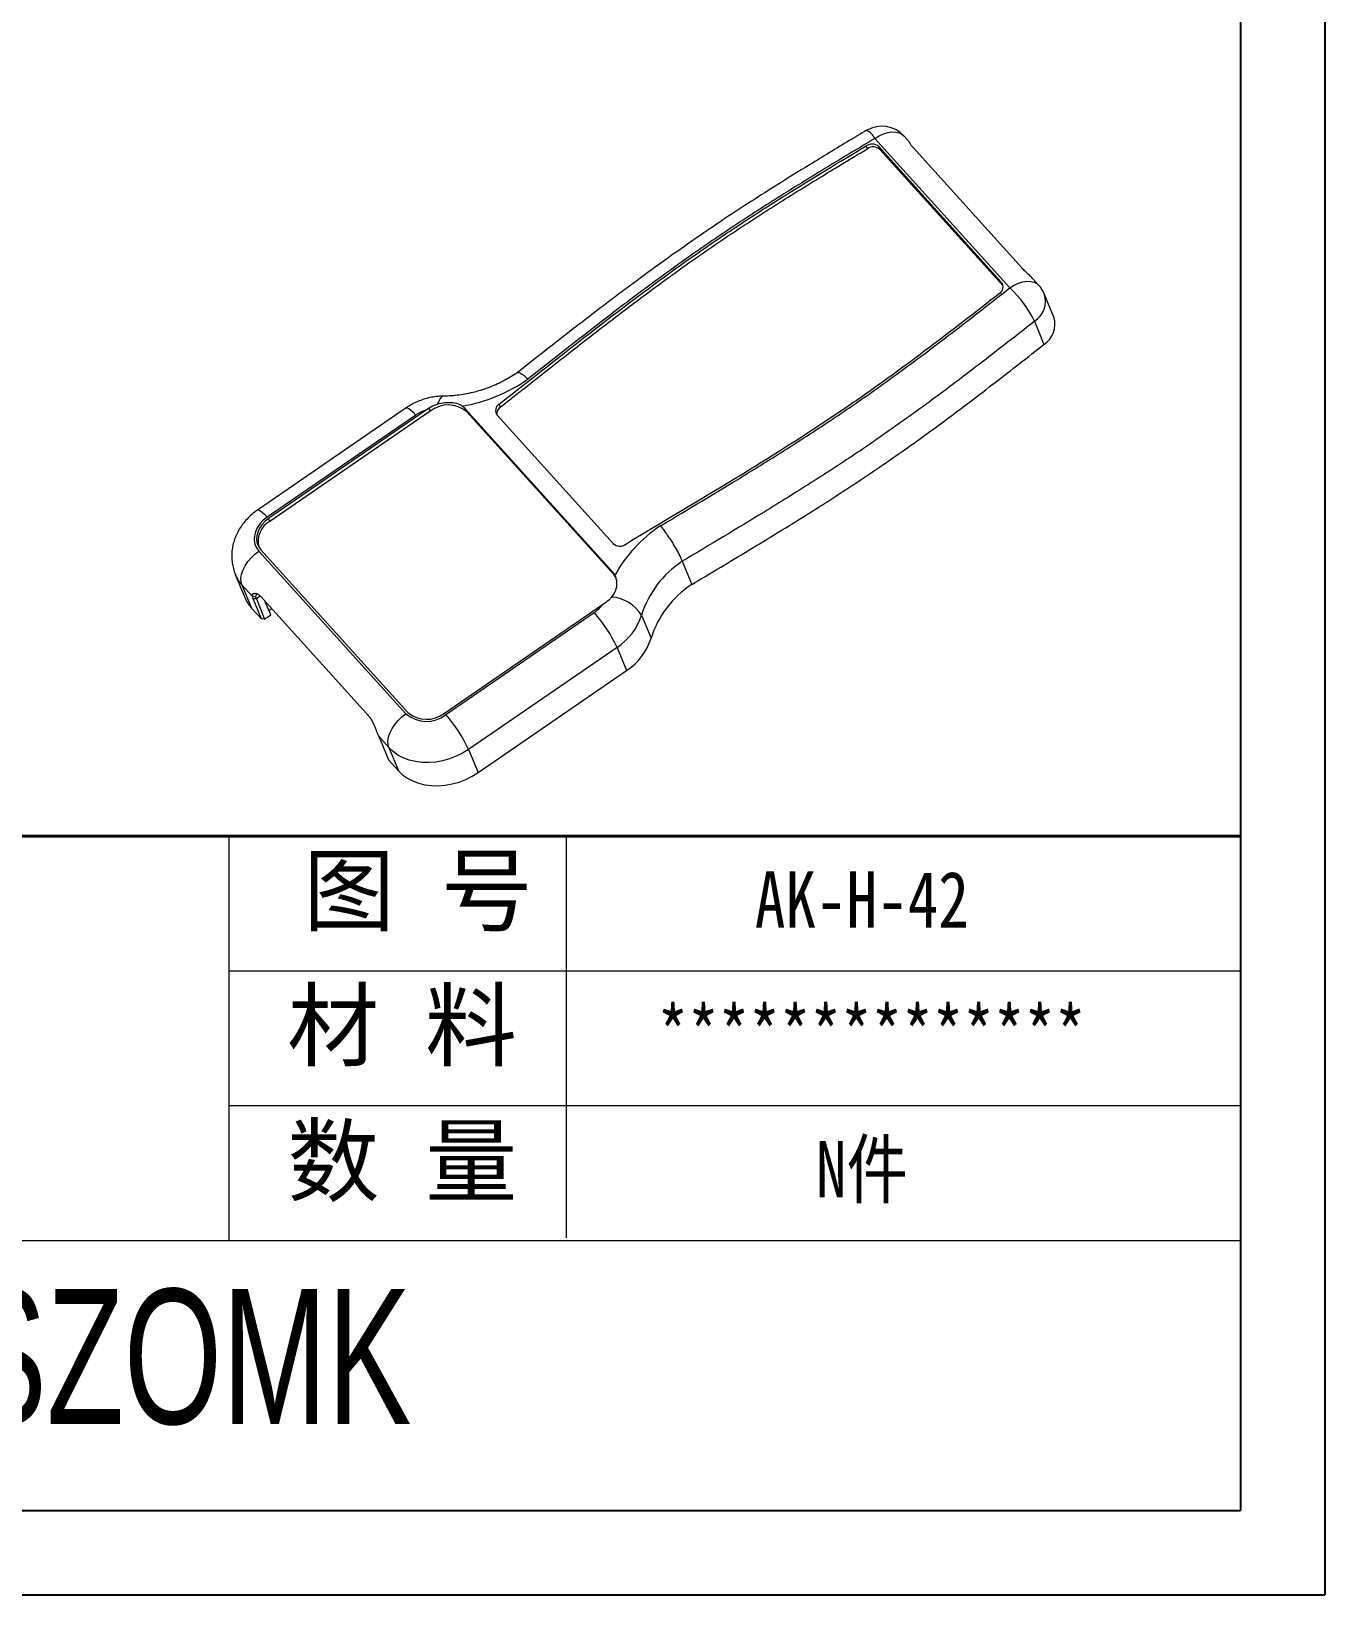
# Model space of a CAD drawing. Header units: inches. Extents: x 1209 to 3085, y 1126 to 1627.
# Drawn here: x 1735.5 to 1918.8, y 1125.7 to 1347.2 of the extents above; entities that cross this region are included whole.
import ezdxf

# ---------------------------------------------------------------- set-up
doc = ezdxf.new("R2010")
doc.units = ezdxf.units.IN
doc.header["$LTSCALE"] = 15
doc.layers.add('文字', color=81, linetype='Continuous')
doc.layers.add('粗实线', color=7, linetype='Continuous', lineweight=30)
doc.layers.add('细实线', color=3, linetype='Continuous', lineweight=9)
doc.styles.get("Standard").update_dxf_attribs({"font": 'txt', "bigfont": 'gbcbig.shx'})
doc.styles.add('宋体', font='', dxfattribs={"width": 0.8, "height": 3.5})
doc.styles.add('长仿宋', font='', dxfattribs={"width": 0.7, "height": 4})
doc.styles.get('宋体').set_extended_font_data('SimSun')
doc.styles.get('长仿宋').set_extended_font_data('SimSun')

msp = doc.modelspace()

# ---------------------------------------------------------------- linework, layer by layer
for p, q in [((1918.824, 1627.302), (1918.824, 1125.657)), ((1906.881, 1615.358), (1906.881, 1137.601)), ((1227.713, 1137.601), (1906.881, 1137.601)), ((1209.355, 1125.657), (1918.824, 1125.657))]:
    msp.add_line(p, q)
at = {"color": 7, "linetype": 'Continuous', "lineweight": 15}
for p, q in [((1874.187, 1310.863), (1855.06, 1332.037)), ((1860.025, 1331.469), (1859.188, 1332.395)), ((1854.014, 1330.581), (1853.845, 1330.99)), ((1873.044, 1311.618), (1855.635, 1330.89)), ((1855.803, 1330.48), (1855.635, 1330.89)), ((1873.213, 1311.209), (1855.803, 1330.48)), ((1875.932, 1313.655), (1860.496, 1330.742)), ((1878.316, 1311.221), (1877.479, 1312.147)), ((1873.213, 1311.209), (1873.044, 1311.618)), ((1873.258, 1311.154), (1873.213, 1311.209)), ((1880.432, 1306.729), (1879.083, 1310.005)), ((1877.694, 1306.129), (1879.044, 1302.853)), ((1802.008, 1293.973), (1801.839, 1294.383)), ((1788.642, 1293.848), (1767.607, 1279.386)), ((1790.01, 1292.844), (1768.975, 1278.382)), ((1791.559, 1293.575), (1769.161, 1278.176)), ((1792.07, 1293.401), (1769.329, 1277.766)), ((1791.902, 1293.808), (1791.559, 1293.575)), ((1792.07, 1293.401), (1791.902, 1293.808)), ((1817.903, 1270.638), (1797.074, 1293.696)), ((1797.242, 1293.286), (1797.074, 1293.696)), ((1818.072, 1270.228), (1797.242, 1293.286)), ((1801.533, 1292.841), (1817.992, 1274.62)), ((1769.329, 1277.766), (1769.161, 1278.176)), ((1767.795, 1273.566), (1788.625, 1250.508)), ((1768.08, 1273.761), (1788.909, 1250.703)), ((1827.792, 1272.115), (1829.141, 1268.839)), ((1764.451, 1270.255), (1765.8, 1266.979)), ((1818.072, 1270.228), (1817.903, 1270.638)), ((1766.845, 1267.16), (1765.396, 1268.764)), ((1765.396, 1268.764), (1766.745, 1265.488)), ((1766.745, 1265.488), (1768.14, 1263.944)), ((1767.332, 1267.099), (1766.845, 1267.16)), ((1767.43, 1266.8), (1766.96, 1266.81)), ((1768.14, 1263.944), (1766.96, 1266.81)), ((1767.43, 1266.8), (1768.61, 1263.933)), ((1768.006, 1267.152), (1783.442, 1250.064)), ((1769.463, 1264.52), (1768.692, 1266.392)), ((1769.206, 1265.144), (1769.584, 1265.404)), ((1794.082, 1250.588), (1816.48, 1265.988)), ((1816.48, 1265.988), (1816.823, 1266.221)), ((1768.61, 1263.933), (1768.14, 1263.944)), ((1768.61, 1263.933), (1769.463, 1264.52)), ((1794.268, 1250.383), (1815.303, 1264.845)), ((1822.013, 1264.491), (1823.363, 1261.215)), ((1818.546, 1259.917), (1797.512, 1245.455)), ((1818.546, 1259.917), (1819.896, 1256.642)), ((1798.861, 1242.179), (1819.896, 1256.642)), ((1786.226, 1245.706), (1784.777, 1247.31)), ((1785, 1246.84), (1786.18, 1243.974)), ((1786.226, 1245.706), (1787.575, 1242.43)), ((1797.512, 1245.455), (1798.861, 1242.179)), ((1786.18, 1243.974), (1787.575, 1242.43))]:
    msp.add_line(p, q, dxfattribs=at)
at = {"color": 8, "linetype": 'Continuous', "lineweight": 15}
msp.add_line((1767.976, 1267.175), (1767.43, 1266.8), dxfattribs=at)
at = {"color": 8, "linetype": 'Continuous', "lineweight": 15, "flags": 128}
for points in [[(1855.06, 1332.037), (1855.667, 1332.407), (1856.287, 1332.691), (1856.901, 1332.88), (1857.489, 1332.969), (1858.034, 1332.956), (1858.52, 1332.839), (1858.931, 1332.624), (1859.188, 1332.395)], [(1874.187, 1310.863), (1874.795, 1311.233), (1875.415, 1311.517), (1876.029, 1311.706), (1876.617, 1311.795), (1877.162, 1311.782), (1877.648, 1311.665), (1878.059, 1311.45), (1878.316, 1311.221)], [(1793.968, 1295.523), (1793.885, 1295.513), (1793.673, 1295.402), (1793.47, 1295.169), (1793.282, 1294.821), (1793.115, 1294.368)], [(1788.642, 1293.848), (1788.661, 1293.859), (1788.812, 1293.857), (1789.029, 1293.75), (1789.307, 1293.541), (1789.637, 1293.236), (1790.01, 1292.844)], [(1767.607, 1279.386), (1767.626, 1279.397), (1767.777, 1279.395), (1767.994, 1279.288), (1768.272, 1279.078), (1768.602, 1278.773), (1768.975, 1278.382)]]:
    msp.add_lwpolyline(points, dxfattribs=at)
at = {"color": 7, "linetype": 'Continuous', "lineweight": 15, "flags": 128}
for points in [[(1768.975, 1278.382), (1768.416, 1277.937), (1767.943, 1277.431), (1767.568, 1276.878), (1767.304, 1276.296), (1767.159, 1275.703), (1767.136, 1275.115), (1767.238, 1274.552), (1767.46, 1274.031), (1767.795, 1273.566)], [(1769.161, 1278.176), (1768.649, 1277.768), (1768.215, 1277.304), (1767.871, 1276.797), (1767.629, 1276.264), (1767.496, 1275.72), (1767.476, 1275.182), (1767.568, 1274.666), (1767.772, 1274.187), (1768.08, 1273.761)], [(1765.396, 1268.764), (1765.272, 1269.226), (1765.256, 1269.745), (1765.347, 1270.306), (1765.544, 1270.892), (1765.839, 1271.484), (1766.225, 1272.064), (1766.69, 1272.616), (1767.218, 1273.121), (1767.795, 1273.566)], [(1818.424, 1269.721), (1818.38, 1269.802), (1818.072, 1270.228)], [(1786.226, 1245.706), (1786.102, 1246.168), (1786.086, 1246.687), (1786.177, 1247.248), (1786.373, 1247.834), (1786.669, 1248.426), (1787.055, 1249.006), (1787.519, 1249.558), (1788.048, 1250.063), (1788.625, 1250.508)], [(1797.512, 1245.455), (1796.657, 1244.926), (1795.749, 1244.476), (1794.802, 1244.113), (1793.83, 1243.841), (1792.846, 1243.665), (1791.865, 1243.587), (1790.902, 1243.609), (1789.969, 1243.729), (1789.082, 1243.947), (1788.252, 1244.258), (1787.492, 1244.659), (1786.814, 1245.144), (1786.226, 1245.706)], [(1787.575, 1242.43), (1788.163, 1241.868), (1788.842, 1241.384), (1789.601, 1240.982), (1790.431, 1240.671), (1791.318, 1240.453), (1792.251, 1240.333), (1793.214, 1240.311), (1794.195, 1240.389), (1795.179, 1240.565), (1796.152, 1240.837), (1797.098, 1241.2), (1798.006, 1241.65), (1798.861, 1242.179)]]:
    msp.add_lwpolyline(points, dxfattribs=at)
at = {"color": 8, "linetype": 'Continuous', "lineweight": 15}
for centre, radius, start, end in [((1853.03, 1331.15), 2.215, 23.59176, 66.53522), ((1875.857, 1308.974), 3.387, 302.85905, 17.72759), ((1769.192, 1272.214), 5.129, 202.5512, 222.26623)]:
    msp.add_arc(centre, radius, start, end, dxfattribs=at)
at = {"color": 7, "linetype": 'Continuous', "lineweight": 15}
for centre, radius, start, end in [((1856.072, 1329.58), 4.2, 42.09341, 120.91399), ((1854.676, 1329.795), 1.455, 48.7756, 124.80863), ((1854.844, 1329.386), 1.455, 48.7756, 124.80863), ((1872.192, 1310.987), 1.06, 300.9276, 36.58059), ((1863.633, 1299.377), 15.598, 25.64691, 47.41765), ((1875.199, 1308.406), 4.2, 22.38491, 42.09341), ((1877.206, 1305.698), 3.387, 302.85905, 17.72759), ((1792.593, 1317.04), 23.287, 279.92673, 304.88098), ((1794.586, 1290.193), 4.077, 49.34767, 128.10895), ((1795.132, 1291.933), 2.623, 42.23438, 55.76984), ((1802.385, 1293.473), 1.061, 120.91997, 216.56909), ((1793.052, 1288.405), 5.381, 106.11426, 124.43216), ((1802.693, 1292.977), 1.209, 124.5011, 183.85379), ((1770.91, 1274.934), 3.244, 119.16901, 192.27593), ((1835.555, 1260.66), 19.738, 123.38111, 151.27202), ((1818.951, 1275.715), 1.455, 228.77668, 304.82523), ((1835.503, 1260.268), 14.135, 123.06069, 162.61622), ((1816.138, 1269.039), 2.382, 27.74021, 42.1748), ((1836.852, 1256.992), 14.135, 123.06069, 162.61622), ((1770.543, 1268.939), 5.131, 202.44853, 222.26342), ((1768.797, 1267.605), 2.001, 192.85584, 203.39592), ((1769.008, 1267.482), 1.72, 192.86938, 203.38377), ((1812.641, 1268.764), 4.738, 304.18495, 324.12996), ((1817.332, 1261.54), 5.534, 32.22926, 85.27283), ((1800.394, 1251.499), 20.01, 24.87977, 41.83324), ((1813.919, 1267.026), 8.481, 303.06166, 342.61426), ((1815.269, 1263.75), 8.481, 303.06166, 342.61426), ((1791.523, 1253.882), 4.448, 229.3452, 308.11045), ((1791.566, 1253.797), 4.077, 229.34636, 308.1092), ((1779.222, 1236.947), 20.171, 24.94809, 41.76492), ((1779.757, 1244.639), 5.686, 22.77608, 28.01578)]:
    msp.add_arc(centre, radius, start, end, dxfattribs=at)
for points, knots in [([(1853.902, 1333.199), (1853.083, 1332.71), (1850.402, 1331.108), (1846.081, 1328.478), (1841.271, 1325.492), (1837.152, 1322.875), (1833.479, 1320.463), (1829.883, 1318.015), (1826.152, 1315.393), (1822.258, 1312.573), (1818.145, 1309.512), (1813.725, 1306.143), (1809.119, 1302.555), (1805.971, 1300.081), (1804.414, 1298.858)], [0, 0, 0, 0, 0.0470695, 0.1541234, 0.2498026, 0.3268957, 0.3955749, 0.4675467, 0.5429143, 0.6224616, 0.7072855, 0.7990592, 0.9006031, 1, 1, 1, 1]), ([(1855.06, 1332.037), (1852.833, 1330.7), (1848.381, 1328.028), (1841.756, 1323.943), (1835.222, 1319.744), (1828.821, 1315.384), (1822.585, 1310.85), (1814.934, 1305.045), (1809.419, 1300.7), (1805.91, 1297.936)], [0, 0, 0, 0, 0.1290139, 0.2580218, 0.3871033, 0.5161737, 0.6452344, 0.7743061, 1, 1, 1, 1]), ([(1801.839, 1294.383), (1807.164, 1298.557), (1812.449, 1302.766), (1821.762, 1309.892), (1825.747, 1312.853), (1831.873, 1317.136), (1833.94, 1318.534), (1838.118, 1321.282), (1840.228, 1322.633), (1846.149, 1326.349), (1849.99, 1328.677), (1853.845, 1330.99)], [0.0266032, 0.0266032, 0.0266032, 0.0266032, 0.3682481, 0.3682481, 0.6182481, 0.6182481, 0.7432481, 0.7432481, 0.8682481, 0.8682481, 1.0916449, 1.0916449, 1.0916449, 1.0916449]), ([(1802.008, 1293.973), (1802.48, 1294.343), (1803.517, 1295.157), (1805.588, 1296.787), (1809.256, 1299.677), (1814.436, 1303.744), (1820.712, 1308.565), (1826.03, 1312.495), (1830.357, 1315.561), (1834.742, 1318.563), (1839.164, 1321.445), (1843.683, 1324.29), (1847.014, 1326.347), (1850.488, 1328.461), (1852.783, 1329.841), (1854.014, 1330.581)], [0, 0, 0, 0, 0.0284714, 0.0625691, 0.1251288, 0.2502081, 0.3752249, 0.50017, 0.5626284, 0.6250683, 0.7499632, 0.8100082, 0.8749557, 0.9329775, 1, 1, 1, 1]), ([(1860.496, 1330.742), (1860.375, 1330.886), (1860.124, 1331.186), (1860.015, 1331.451), (1860.018, 1331.46), (1860.019, 1331.463)], [0, 0, 0, 0, 0.3397859, 0.7070213, 1, 1, 1, 1]), ([(1877.473, 1312.142), (1877.327, 1312.299), (1876.997, 1312.652), (1876.403, 1313.165), (1876.085, 1313.496), (1875.932, 1313.655)], [0, 0, 0, 0, 0.29294447, 0.6601706, 1, 1, 1, 1]), ([(1872.737, 1310.077), (1869.259, 1307.348), (1865.766, 1304.634), (1860.24, 1300.48), (1858.242, 1299.005), (1854.202, 1296.104), (1852.161, 1294.678), (1845.956, 1290.483), (1841.724, 1287.794), (1831.605, 1281.56), (1825.68, 1278.06), (1819.782, 1274.52)], [-0.0916449, -0.0916449, -0.0916449, -0.0916449, 0.1317519, 0.1317519, 0.2567519, 0.2567519, 0.3817519, 0.3817519, 0.6317519, 0.6317519, 0.9733968, 0.9733968, 0.9733968, 0.9733968]), ([(1824.695, 1277.142), (1828.595, 1279.472), (1834.726, 1283.135), (1842.984, 1288.268), (1849.495, 1292.499), (1855.85, 1296.909), (1862.058, 1301.47), (1868.158, 1306.134), (1872.178, 1309.286), (1874.187, 1310.863)], [0, 0, 0, 0, 0.225694, 0.3547657, 0.4838264, 0.6128968, 0.7419783, 0.8709861, 1, 1, 1, 1]), ([(1877.694, 1306.129), (1875.67, 1304.541), (1871.62, 1301.365), (1865.453, 1296.65), (1859.157, 1292.024), (1852.697, 1287.542), (1846.088, 1283.248), (1837.797, 1278.093), (1831.664, 1274.428), (1827.792, 1272.115)], [0, 0, 0, 0, 0.1288963, 0.2577871, 0.3880376, 0.5182764, 0.6480389, 0.7778122, 1, 1, 1, 1]), ([(1829.141, 1268.839), (1831.584, 1270.299), (1836.469, 1273.218), (1843.746, 1277.654), (1850.926, 1282.204), (1858.065, 1287.004), (1865.112, 1292.102), (1872.125, 1297.429), (1876.737, 1301.044), (1879.044, 1302.853)], [0, 0, 0, 0, 0.1402084, 0.2803013, 0.4202194, 0.5600037, 0.7064897, 0.8531598, 1, 1, 1, 1]), ([(1804.425, 1298.861), (1804.32, 1298.789), (1803.905, 1298.503), (1803.148, 1298.04), (1802.14, 1297.498), (1801.095, 1297.015), (1800.023, 1296.596), (1798.931, 1296.242), (1797.828, 1295.957), (1796.721, 1295.741), (1795.619, 1295.596), (1794.701, 1295.532), (1794.156, 1295.525), (1793.969, 1295.523)], [0, 0, 0, 0, 0.0346026, 0.1360291, 0.2375077, 0.3389921, 0.440467, 0.5419034, 0.643279, 0.7445795, 0.8457845, 0.9469046, 1, 1, 1, 1]), ([(1804.427, 1298.857), (1804.429, 1298.859), (1804.456, 1298.902), (1804.576, 1298.898), (1804.787, 1298.837), (1805.069, 1298.668), (1805.429, 1298.39), (1805.726, 1298.118), (1805.902, 1297.944), (1805.91, 1297.936)], [0, 0, 0, 0, 0.0089512, 0.192656, 0.3816758, 0.5655115, 0.7546816, 0.9892404, 1, 1, 1, 1]), ([(1793.969, 1295.523), (1793.768, 1295.519), (1793.269, 1295.508), (1792.471, 1295.41), (1791.583, 1295.218), (1790.711, 1294.94), (1789.867, 1294.577), (1789.178, 1294.204), (1788.782, 1293.941), (1788.642, 1293.848)], [0, 0, 0, 0, 0.1069626, 0.2663959, 0.4263815, 0.5871397, 0.7485721, 0.9106443, 1, 1, 1, 1]), ([(1793.115, 1294.368), (1793.042, 1294.346), (1792.613, 1294.216), (1792.225, 1293.994), (1791.902, 1293.808)], [0, 0, 0, 0, 0.16802247, 1, 1, 1, 1]), ([(1796.607, 1294.101), (1796.504, 1294.165), (1796.122, 1294.401), (1795.485, 1294.563), (1794.72, 1294.606), (1793.977, 1294.569), (1793.44, 1294.444), (1793.115, 1294.368)], [0, 0, 0, 0, 0.1117143, 0.4160267, 0.5811136, 0.7461495, 1, 1, 1, 1]), ([(1767.607, 1279.386), (1767.445, 1279.27), (1767.033, 1278.975), (1766.423, 1278.439), (1765.796, 1277.771), (1765.248, 1277.045), (1764.786, 1276.27), (1764.419, 1275.459), (1764.151, 1274.623), (1763.986, 1273.774), (1763.926, 1272.925), (1763.965, 1272.087), (1764.111, 1271.274), (1764.28, 1270.658), (1764.429, 1270.329), (1764.466, 1270.248)], [0, 0, 0, 0, 0.0556302, 0.1414752, 0.2276293, 0.313716, 0.3994914, 0.4846564, 0.5689513, 0.6521749, 0.7342448, 0.8151689, 0.8950366, 0.9740226, 1, 1, 1, 1]), ([(1824.695, 1277.142), (1824.701, 1277.134), (1824.855, 1276.943), (1825.14, 1276.572), (1825.56, 1275.986), (1825.951, 1275.411), (1826.338, 1274.811), (1826.703, 1274.214), (1827.044, 1273.623), (1827.343, 1273.07), (1827.603, 1272.552), (1827.728, 1272.262), (1827.792, 1272.115)], [0, 0, 0, 0, 0.0061971, 0.1413067, 0.2471903, 0.3561437, 0.4619502, 0.5708193, 0.6765772, 0.7854081, 0.8911691, 1, 1, 1, 1]), ([(1817.788, 1267.055), (1817.922, 1267.225), (1818.175, 1267.545), (1818.408, 1268.077), (1818.569, 1268.774), (1818.523, 1269.518), (1818.318, 1269.983), (1818.246, 1270.147)], [0, 0, 0, 0, 0.1842737, 0.3475768, 0.5108975, 0.8269241, 1, 1, 1, 1]), ([(1766.845, 1267.16), (1766.842, 1267.178), (1766.835, 1267.213), (1766.832, 1267.264), (1766.835, 1267.312), (1766.845, 1267.356), (1766.86, 1267.397), (1766.881, 1267.434), (1766.908, 1267.467), (1766.939, 1267.496), (1766.976, 1267.521), (1767.018, 1267.542), (1767.065, 1267.558), (1767.116, 1267.569), (1767.188, 1267.578), (1767.282, 1267.578), (1767.4, 1267.559), (1767.521, 1267.52), (1767.644, 1267.461), (1767.766, 1267.379), (1767.888, 1267.278), (1767.966, 1267.194), (1768.006, 1267.152)], [0, 0, 0, 0, 0.0400673, 0.0797025, 0.1189875, 0.1580067, 0.196846, 0.2355925, 0.2743341, 0.3131586, 0.3521532, 0.3914041, 0.4309957, 0.4710104, 0.5115278, 0.5876969, 0.6605522, 0.7307381, 0.798975, 0.8660459, 0.9327753, 1, 1, 1, 1]), ([(1767.704, 1267.393), (1767.684, 1267.398), (1767.544, 1267.435), (1767.356, 1267.334), (1767.34, 1267.177), (1767.332, 1267.099)], [0, 0, 0, 0, 0.0745301, 0.538698, 1, 1, 1, 1]), ([(1816.823, 1266.221), (1817.114, 1266.437), (1817.466, 1266.698), (1817.74, 1267.002), (1817.788, 1267.055)], [0, 0, 0, 0, 0.82402743, 1, 1, 1, 1]), ([(1783.442, 1250.064), (1783.463, 1250.04), (1783.505, 1249.993), (1783.567, 1249.916), (1783.627, 1249.834), (1783.685, 1249.748), (1783.742, 1249.657), (1783.798, 1249.561), (1783.852, 1249.46), (1783.905, 1249.355), (1783.957, 1249.246), (1784.009, 1249.132), (1784.061, 1249.014), (1784.112, 1248.891), (1784.178, 1248.732), (1784.256, 1248.539), (1784.344, 1248.315), (1784.43, 1248.097), (1784.516, 1247.886), (1784.601, 1247.683), (1784.688, 1247.488), (1784.747, 1247.37), (1784.777, 1247.31)], [0, 0, 0, 0, 0.036313, 0.0723721, 0.1083068, 0.1442483, 0.1803273, 0.2166733, 0.253413, 0.2906688, 0.3285583, 0.3671933, 0.4066793, 0.4471151, 0.4885925, 0.5633924, 0.6367043, 0.7090588, 0.7810076, 0.8531118, 0.9259288, 1, 1, 1, 1])]:
    msp.add_open_spline(points, degree=3, knots=knots, dxfattribs=at)
at = {"layer": '粗实线', "color": 7, "lineweight": 40}
msp.add_line((1906.881, 1233.152), (1620.226, 1233.152), dxfattribs=at)
at = {"layer": '细实线', "color": 7}
for p, q in [((1763.553, 1233.152), (1763.553, 1175.821)), ((1811.329, 1233.152), (1811.329, 1176.223)), ((1906.881, 1214.042), (1763.553, 1214.042)), ((1906.881, 1194.931), (1763.553, 1194.931)), ((1906.881, 1175.821), (1476.899, 1175.821))]:
    msp.add_line(p, q, dxfattribs=at)

# ---------------------------------------------------------------- texts
at = {"layer": '文字', "color": 0, "char_height": 7.16636, "width": 82.85119, "attachment_point": 1, "style": '宋体'}
for s, insert in [('{\\H1.111x;AK-H-42}', (1838.067, 1228.16)), ('{\\H1.111x;**************}', (1824.283, 1209.05)), ('{\\H1.111x;N件}', (1846.736, 1189.94))]:
    msp.add_mtext(s, dxfattribs=dict(at, insert=insert))
at = {"layer": '粗实线', "insert": (1725.798, 1168.978), "char_height": 19.1103, "width": 214.30308, "attachment_point": 1, "style": '长仿宋'}
msp.add_mtext('{\\fSTXinwei|b0|i0|c134|p2;SZOMK}', dxfattribs=at)
at = {"layer": '细实线', "color": 7, "char_height": 9.55515, "attachment_point": 1}
for s, insert, width in [('{\\fSimSun|b0|i0|c134|p54;图 号}', (1774.06, 1230.251), 47.77574), ('{\\fSimSun|b0|i0|c134|p54;材 料   }', (1771.795, 1211.141), 47.77574), ('{\\fSimSun|b0|i0|c134|p54;数 量}', (1771.841, 1191.936), 43.17137)]:
    msp.add_mtext(s, dxfattribs=dict(at, insert=insert, width=width))

doc.saveas('drawing.dxf')
